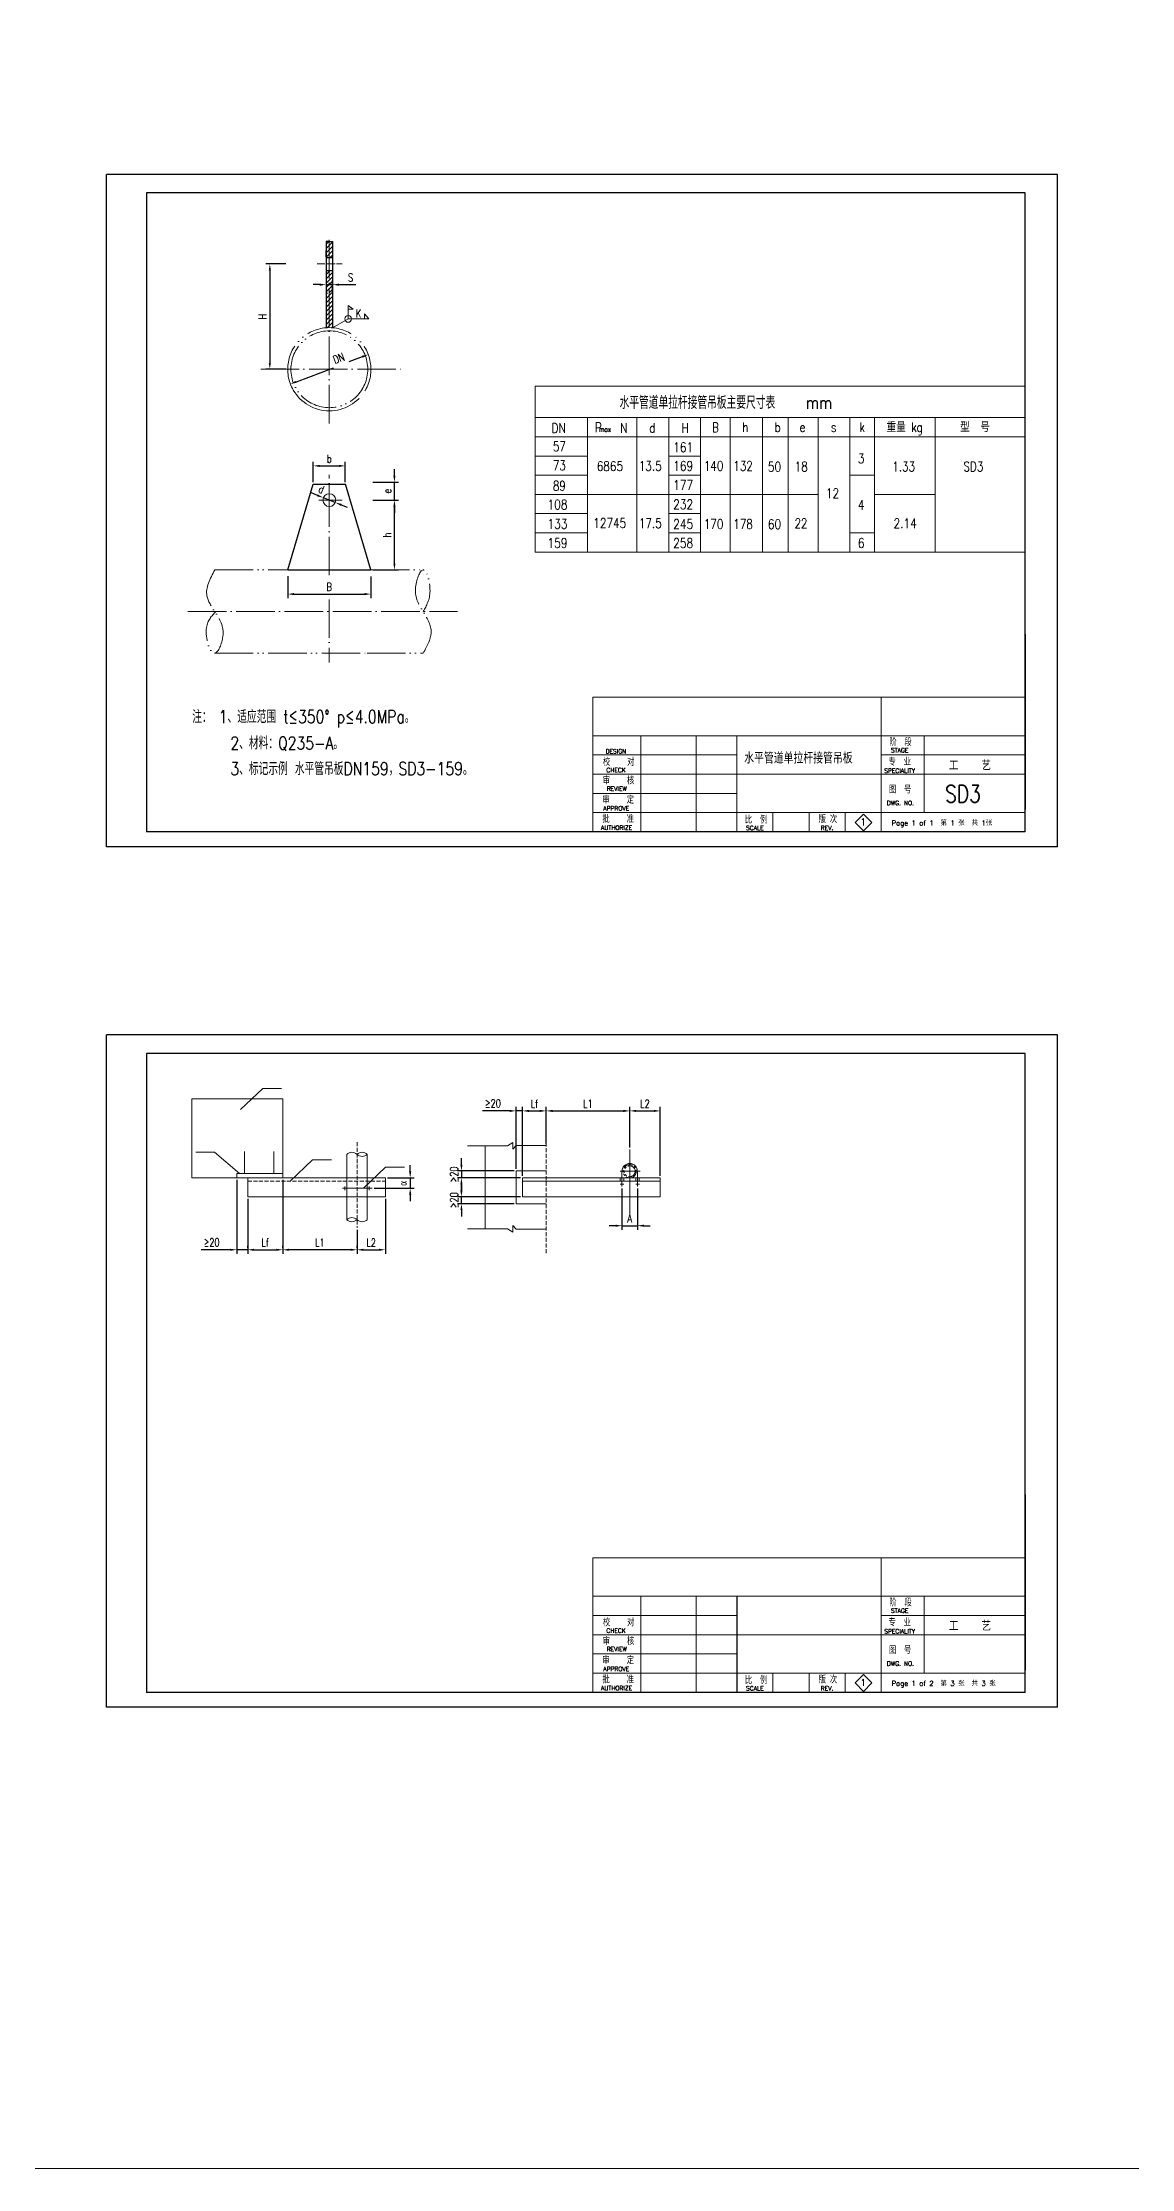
# Model space of a CAD drawing. Header units: millimetres. Extents: x 1954 to 4851, y 1164 to 2522.
# Drawn here: x 2737 to 3078, y 1164 to 1828 of the extents above; entities that cross this region are included whole.
import ezdxf
from ezdxf.enums import TextEntityAlignment as Align

# ---------------------------------------------------------------- set-up
doc = ezdxf.new("R2010")
doc.units = ezdxf.units.MM
for name, pattern in [('ACAD_ISO04W100', [30, 24, -3, 0, -3]), ('ACAD_ISO05W100', [33, 24, -3, 0, -3, 0, -3]), ('DASH', [0.35, 0.25, -0.1]), ('PHANTOM3', [1.5, 0.625, -0.125, 0.125, -0.125, 0.125, -0.125, 0.125, -0.125])]:
    doc.linetypes.add(name, pattern=pattern)
for name, color, linetype in [('11', 7, 'Continuous'), ('5', 2, 'Continuous'), ('LAYER1', 7, 'Continuous'), ('R', 7, 'Continuous'), ('TK2', 5, 'Continuous'), ('TQ', 6, 'Continuous')]:
    doc.layers.add(name, color=color, linetype=linetype)
doc.styles.add('HZDX', font='romans.shx', dxfattribs={"width": 0.75, "bigfont": 'HZDX.shx'})
doc.styles.add('STK', font='romand', dxfattribs={"width": 0.9, "bigfont": 'stk'})
doc.dimstyles.new('ISO-25', dxfattribs={"dimtxt": 2.5, "dimasz": 2, "dimexe": 1.25, "dimexo": 0.625, "dimgap": 1, "dimtad": 1, "dimdsep": 46, "dimtxsty": 'HZDX', "dimcen": 2.5, "dimadec": 0, "dimazin": 0, "dimtfac": 1, "dimtmove": 0, "dimatfit": 3, "dimfxl": 1, "dimarcsym": 0})

# ---------------------------------------------------------------- blocks, each defined once
blk = doc.blocks.new('*D95')
at = {"layer": 'DEFPOINTS', "color": 0, "lineweight": 13}
for p in [(2839.08, 1730.77), (2814.76, 1721.57)]:
    blk.add_point(p, dxfattribs=at)
at = {"layer": 'R', "color": 0, "lineweight": -2}
for p, q in [((2837.21, 1730.06), (2833.03, 1728.48)), ((2816.63, 1722.28), (2828.24, 1726.67))]:
    blk.add_line(p, q, dxfattribs=at)
at = {"layer": 'R', "color": 0, "lineweight": 13}
for points in [[(2837.09, 1730.37), (2837.33, 1729.75), (2839.08, 1730.77)], [(2816.52, 1722.59), (2816.75, 1721.97), (2814.76, 1721.57)]]:
    blk.add_solid(points, dxfattribs=at)
at = {"layer": 'R', "color": 0, "lineweight": 13, "insert": (2829.86, 1729.63), "char_height": 2.5, "attachment_point": 5, "rotation": 20.71819, "style": 'HZDX'}
blk.add_mtext('DN', dxfattribs=at)
blk = doc.blocks.new('*D96')
at = {"layer": 'DEFPOINTS', "color": 0, "lineweight": 13}
for p in [(2813.92, 1759.07), (2808.33, 1726.17), (2813.92, 1726.17)]:
    blk.add_point(p, dxfattribs=at)
at = {"layer": 'R', "color": 0, "lineweight": -2}
for p, q in [((2813.3, 1759.07), (2807.08, 1759.07)), ((2808.33, 1757.07), (2808.33, 1728.17)), ((2813.3, 1726.17), (2807.08, 1726.17))]:
    blk.add_line(p, q, dxfattribs=at)
at = {"layer": 'R', "color": 0, "lineweight": 13}
for points in [[(2808, 1757.07), (2808.66, 1757.07), (2808.33, 1759.07)], [(2808, 1728.17), (2808.66, 1728.17), (2808.33, 1726.17)]]:
    blk.add_solid(points, dxfattribs=at)
at = {"layer": 'R', "color": 0, "lineweight": 13, "insert": (2806.08, 1742.62), "char_height": 2.5, "attachment_point": 5, "rotation": 90, "style": 'HZDX'}
blk.add_mtext('H', dxfattribs=at)
blk = doc.blocks.new('*D97')
at = {"layer": 'DEFPOINTS', "color": 0, "lineweight": 13}
for p in [(2825.92, 1753.63), (2827.92, 1752.6), (2827.92, 1749.64)]:
    blk.add_point(p, dxfattribs=at)
at = {"layer": 'R', "color": 0, "lineweight": -2}
for p, q in [((2827.92, 1750.26), (2827.92, 1753.85)), ((2823.92, 1752.6), (2821.92, 1752.6)), ((2825.92, 1753.01), (2825.92, 1751.35)), ((2825.92, 1752.6), (2827.92, 1752.6)), ((2829.92, 1752.6), (2835.17, 1752.6))]:
    blk.add_line(p, q, dxfattribs=at)
at = {"layer": 'R', "color": 0, "lineweight": 13}
for points in [[(2823.92, 1752.93), (2823.92, 1752.26), (2825.92, 1752.6)], [(2829.92, 1752.93), (2829.92, 1752.26), (2827.92, 1752.6)]]:
    blk.add_solid(points, dxfattribs=at)
at = {"layer": 'R', "color": 0, "lineweight": 13, "insert": (2833.55, 1754.85), "char_height": 2.5, "attachment_point": 5, "style": 'HZDX'}
blk.add_mtext('S', dxfattribs=at)
blk = doc.blocks.new('*D98')
at = {"layer": 'DEFPOINTS', "color": 0, "lineweight": 13}
for p in [(2831.92, 1695.99), (2821.92, 1690.29), (2831.92, 1690.29)]:
    blk.add_point(p, dxfattribs=at)
at = {"layer": 'R', "color": 0, "lineweight": -2}
for p, q in [((2821.92, 1690.92), (2821.92, 1697.24)), ((2823.92, 1695.99), (2829.92, 1695.99)), ((2831.92, 1690.92), (2831.92, 1697.24))]:
    blk.add_line(p, q, dxfattribs=at)
at = {"layer": 'R', "color": 0, "lineweight": 13}
for points in [[(2823.92, 1696.32), (2823.92, 1695.66), (2821.92, 1695.99)], [(2829.92, 1696.32), (2829.92, 1695.66), (2831.92, 1695.99)]]:
    blk.add_solid(points, dxfattribs=at)
at = {"layer": 'R', "color": 0, "lineweight": 13, "insert": (2826.92, 1698.24), "char_height": 2.5, "attachment_point": 5, "style": 'HZDX'}
blk.add_mtext('b', dxfattribs=at)
blk = doc.blocks.new('*D99')
at = {"layer": 'DEFPOINTS', "color": 0, "lineweight": 13}
for p in [(2839.92, 1685.29), (2847.25, 1685.29), (2839.92, 1663.49)]:
    blk.add_point(p, dxfattribs=at)
at = {"layer": 'R', "color": 0, "lineweight": -2}
for p, q in [((2840.55, 1685.29), (2848.5, 1685.29)), ((2847.25, 1665.49), (2847.25, 1683.29)), ((2840.55, 1663.49), (2848.5, 1663.49))]:
    blk.add_line(p, q, dxfattribs=at)
at = {"layer": 'R', "color": 0, "lineweight": 13}
for points in [[(2846.92, 1683.29), (2847.59, 1683.29), (2847.25, 1685.29)], [(2846.92, 1665.49), (2847.59, 1665.49), (2847.25, 1663.49)]]:
    blk.add_solid(points, dxfattribs=at)
at = {"layer": 'R', "color": 0, "lineweight": 13, "insert": (2845, 1674.39), "char_height": 2.5, "attachment_point": 5, "rotation": 90, "style": 'HZDX'}
blk.add_mtext('h', dxfattribs=at)
blk = doc.blocks.new('*D100')
at = {"layer": 'DEFPOINTS', "color": 0, "lineweight": 13}
for p in [(2839.92, 1690.92), (2847.25, 1690.92), (2839.92, 1685.29)]:
    blk.add_point(p, dxfattribs=at)
at = {"layer": 'R', "color": 0, "lineweight": -2}
for p, q in [((2847.25, 1692.92), (2847.25, 1694.92)), ((2840.55, 1690.92), (2848.5, 1690.92)), ((2847.25, 1685.29), (2847.25, 1690.92)), ((2840.55, 1685.29), (2848.5, 1685.29)), ((2847.25, 1683.29), (2847.25, 1681.29))]:
    blk.add_line(p, q, dxfattribs=at)
at = {"layer": 'R', "color": 0, "lineweight": 13}
for points in [[(2846.92, 1692.92), (2847.59, 1692.92), (2847.25, 1690.92)], [(2846.92, 1683.29), (2847.59, 1683.29), (2847.25, 1685.29)]]:
    blk.add_solid(points, dxfattribs=at)
at = {"layer": 'R', "color": 0, "lineweight": 13, "insert": (2845, 1688.1), "char_height": 2.5, "attachment_point": 5, "rotation": 90, "style": 'HZDX'}
blk.add_mtext('e', dxfattribs=at)
blk = doc.blocks.new('*D101')
at = {"layer": 'DEFPOINTS', "color": 0, "lineweight": 13}
for p in [(2813.92, 1662.16), (2839.92, 1662.08), (2839.92, 1655.94)]:
    blk.add_point(p, dxfattribs=at)
at = {"layer": 'R', "color": 0, "lineweight": -2}
for p, q in [((2813.92, 1661.54), (2813.92, 1654.69)), ((2839.92, 1661.46), (2839.92, 1654.69)), ((2815.92, 1655.94), (2837.92, 1655.94))]:
    blk.add_line(p, q, dxfattribs=at)
at = {"layer": 'R', "color": 0, "lineweight": 13}
for points in [[(2815.92, 1656.28), (2815.92, 1655.61), (2813.92, 1655.94)], [(2837.92, 1656.28), (2837.92, 1655.61), (2839.92, 1655.94)]]:
    blk.add_solid(points, dxfattribs=at)
at = {"layer": 'R', "color": 0, "lineweight": 13, "insert": (2826.92, 1658.19), "char_height": 2.5, "attachment_point": 5, "style": 'HZDX'}
blk.add_mtext('B', dxfattribs=at)
blk = doc.blocks.new('*D102')
at = {"layer": 'DEFPOINTS', "color": 0, "lineweight": 13}
for p in [(2825.07, 1686.04), (2828.78, 1684.55)]:
    blk.add_point(p, dxfattribs=at)
at = {"layer": 'R', "color": 0, "lineweight": -2}
for p, q in [((2823.21, 1686.78), (2821.35, 1687.53)), ((2828.78, 1684.55), (2825.07, 1686.04)), ((2830.63, 1683.8), (2832.49, 1683.06))]:
    blk.add_line(p, q, dxfattribs=at)
at = {"layer": 'R', "color": 0, "lineweight": 13}
for points in [[(2823.33, 1687.09), (2823.09, 1686.47), (2825.07, 1686.04)], [(2830.76, 1684.11), (2830.51, 1683.49), (2828.78, 1684.55)]]:
    blk.add_solid(points, dxfattribs=at)
at = {"layer": 'R', "color": 0, "lineweight": 13, "insert": (2824.45, 1688.69), "char_height": 2.5, "attachment_point": 5, "rotation": 338.15289, "style": 'HZDX'}
blk.add_mtext('d', dxfattribs=at)
blk = doc.blocks.new('*D197')
at = {"layer": 'DEFPOINTS', "color": 0, "lineweight": 13}
for p in [(2812.35, 1473.58), (2801.43, 1467.66), (2812.35, 1451.11)]:
    blk.add_point(p, dxfattribs=at)
at = {"layer": 'R', "color": 0, "lineweight": -2}
for p, q in [((2812.35, 1472.95), (2812.35, 1449.86)), ((2801.43, 1467.04), (2801.43, 1449.86)), ((2803.43, 1451.11), (2810.35, 1451.11))]:
    blk.add_line(p, q, dxfattribs=at)
at = {"layer": 'R', "color": 0, "lineweight": 13}
for points in [[(2803.43, 1451.45), (2803.43, 1450.78), (2801.43, 1451.11)], [(2810.35, 1451.45), (2810.35, 1450.78), (2812.35, 1451.11)]]:
    blk.add_solid(points, dxfattribs=at)
at = {"layer": 'R', "color": 0, "lineweight": 13, "insert": (2806.89, 1453.36), "char_height": 2.5, "attachment_point": 5, "style": 'HZDX'}
blk.add_mtext('Lf', dxfattribs=at)
blk = doc.blocks.new('*D198')
at = {"layer": 'DEFPOINTS', "color": 0, "lineweight": 13}
for p in [(2835.58, 1457.96), (2812.35, 1451.11), (2812.35, 1451.11)]:
    blk.add_point(p, dxfattribs=at)
at = {"layer": 'R', "color": 0, "lineweight": -2}
for p, q in [((2835.58, 1457.33), (2835.58, 1449.86)), ((2812.35, 1451.74), (2812.35, 1452.36)), ((2833.58, 1451.11), (2814.35, 1451.11))]:
    blk.add_line(p, q, dxfattribs=at)
at = {"layer": 'R', "color": 0, "lineweight": 13}
for points in [[(2814.35, 1451.45), (2814.35, 1450.78), (2812.35, 1451.11)], [(2833.58, 1451.45), (2833.58, 1450.78), (2835.58, 1451.11)]]:
    blk.add_solid(points, dxfattribs=at)
at = {"layer": 'R', "color": 0, "lineweight": 13, "insert": (2823.96, 1453.36), "char_height": 2.5, "attachment_point": 5, "style": 'HZDX'}
blk.add_mtext('L1', dxfattribs=at)
blk = doc.blocks.new('*D199')
at = {"layer": 'DEFPOINTS', "color": 0, "lineweight": 13}
for p in [(2844.43, 1467.66), (2835.58, 1451.11), (2844.43, 1451.11)]:
    blk.add_point(p, dxfattribs=at)
at = {"layer": 'R', "color": 0, "lineweight": -2}
for p, q in [((2844.43, 1467.04), (2844.43, 1449.86)), ((2835.58, 1451.74), (2835.58, 1452.36)), ((2837.58, 1451.11), (2842.43, 1451.11))]:
    blk.add_line(p, q, dxfattribs=at)
at = {"layer": 'R', "color": 0, "lineweight": 13}
for points in [[(2837.58, 1451.45), (2837.58, 1450.78), (2835.58, 1451.11)], [(2842.43, 1451.45), (2842.43, 1450.78), (2844.43, 1451.11)]]:
    blk.add_solid(points, dxfattribs=at)
at = {"layer": 'R', "color": 0, "lineweight": 13, "insert": (2840, 1453.36), "char_height": 2.5, "attachment_point": 5, "style": 'HZDX'}
blk.add_mtext('L2', dxfattribs=at)
blk = doc.blocks.new('*D200')
at = {"layer": 'DEFPOINTS', "color": 0, "lineweight": 13}
for p in [(2840.28, 1470.32), (2844.43, 1473.58), (2852.18, 1470.32)]:
    blk.add_point(p, dxfattribs=at)
at = {"layer": 'R', "color": 0, "lineweight": -2}
for p, q in [((2852.18, 1475.58), (2852.18, 1477.58)), ((2840.9, 1470.32), (2853.43, 1470.32)), ((2845.05, 1473.58), (2853.43, 1473.58)), ((2852.18, 1473.58), (2852.18, 1470.32)), ((2852.18, 1468.32), (2852.18, 1466.32))]:
    blk.add_line(p, q, dxfattribs=at)
at = {"layer": 'R', "color": 0, "lineweight": 13}
for points in [[(2851.85, 1475.58), (2852.52, 1475.58), (2852.18, 1473.58)], [(2851.85, 1468.32), (2852.52, 1468.32), (2852.18, 1470.32)]]:
    blk.add_solid(points, dxfattribs=at)
at = {"layer": 'R', "color": 0, "lineweight": 13, "insert": (2849.87, 1471.95), "char_height": 2.5, "attachment_point": 5, "rotation": 90, "style": 'HZDX'}
blk.add_mtext('α', dxfattribs=at)
blk = doc.blocks.new('*D201')
at = {"layer": 'DEFPOINTS', "color": 0, "lineweight": 13}
for p in [(2887.31, 1494.5), (2885.25, 1475.73), (2887.31, 1473.58)]:
    blk.add_point(p, dxfattribs=at)
at = {"layer": 'R', "color": 0, "lineweight": -2}
for p, q in [((2883.25, 1494.5), (2874.8, 1494.5)), ((2885.25, 1476.35), (2885.25, 1495.75)), ((2887.31, 1494.5), (2885.25, 1494.5)), ((2887.31, 1474.2), (2887.31, 1495.75)), ((2889.31, 1494.5), (2891.31, 1494.5))]:
    blk.add_line(p, q, dxfattribs=at)
at = {"layer": 'R', "color": 0, "lineweight": 13}
for points in [[(2883.25, 1494.83), (2883.25, 1494.16), (2885.25, 1494.5)], [(2889.31, 1494.83), (2889.31, 1494.16), (2887.31, 1494.5)]]:
    blk.add_solid(points, dxfattribs=at)
at = {"layer": 'R', "color": 0, "lineweight": 13, "insert": (2878.02, 1496.82), "char_height": 2.5, "attachment_point": 5, "style": 'HZDX'}
blk.add_mtext('≥20', dxfattribs=at)
blk = doc.blocks.new('*D202')
at = {"layer": 'DEFPOINTS', "color": 0, "lineweight": 13}
for p in [(2894.68, 1494.49), (2887.31, 1483.71), (2894.68, 1483.71)]:
    blk.add_point(p, dxfattribs=at)
at = {"layer": 'R', "color": 0, "lineweight": -2}
for p, q in [((2887.31, 1484.33), (2887.31, 1495.74)), ((2889.31, 1494.49), (2892.68, 1494.49)), ((2894.68, 1484.33), (2894.68, 1495.74))]:
    blk.add_line(p, q, dxfattribs=at)
at = {"layer": 'R', "color": 0, "lineweight": 13}
for points in [[(2889.31, 1494.83), (2889.31, 1494.16), (2887.31, 1494.49)], [(2892.68, 1494.83), (2892.68, 1494.16), (2894.68, 1494.49)]]:
    blk.add_solid(points, dxfattribs=at)
at = {"layer": 'R', "color": 0, "lineweight": 13, "insert": (2891, 1496.74), "char_height": 2.5, "attachment_point": 5, "style": 'HZDX'}
blk.add_mtext('Lf', dxfattribs=at)
blk = doc.blocks.new('*D203')
at = {"layer": 'DEFPOINTS', "color": 0, "lineweight": 13}
for p in [(2894.68, 1494.49), (2920.76, 1494.49), (2920.76, 1482.39)]:
    blk.add_point(p, dxfattribs=at)
at = {"layer": 'R', "color": 0, "lineweight": -2}
for p, q in [((2894.68, 1495.12), (2894.68, 1495.74)), ((2896.68, 1494.49), (2918.76, 1494.49)), ((2920.76, 1483.02), (2920.76, 1495.74))]:
    blk.add_line(p, q, dxfattribs=at)
at = {"layer": 'R', "color": 0, "lineweight": 13}
for points in [[(2896.68, 1494.83), (2896.68, 1494.16), (2894.68, 1494.49)], [(2918.76, 1494.83), (2918.76, 1494.16), (2920.76, 1494.49)]]:
    blk.add_solid(points, dxfattribs=at)
at = {"layer": 'R', "color": 0, "lineweight": 13, "insert": (2907.72, 1496.74), "char_height": 2.5, "attachment_point": 5, "style": 'HZDX'}
blk.add_mtext('L1', dxfattribs=at)
blk = doc.blocks.new('*D204')
at = {"layer": 'DEFPOINTS', "color": 0, "lineweight": 13}
for p in [(2920.76, 1494.49), (2930.3, 1494.49), (2930.3, 1473.58)]:
    blk.add_point(p, dxfattribs=at)
at = {"layer": 'R', "color": 0, "lineweight": -2}
for p, q in [((2920.76, 1495.12), (2920.76, 1495.74)), ((2922.76, 1494.49), (2928.3, 1494.49)), ((2930.3, 1474.2), (2930.3, 1495.74))]:
    blk.add_line(p, q, dxfattribs=at)
at = {"layer": 'R', "color": 0, "lineweight": 13}
for points in [[(2922.76, 1494.83), (2922.76, 1494.16), (2920.76, 1494.49)], [(2928.3, 1494.83), (2928.3, 1494.16), (2930.3, 1494.49)]]:
    blk.add_solid(points, dxfattribs=at)
at = {"layer": 'R', "color": 0, "lineweight": 13, "insert": (2925.53, 1496.74), "char_height": 2.5, "attachment_point": 5, "style": 'HZDX'}
blk.add_mtext('L2', dxfattribs=at)
blk = doc.blocks.new('*D205')
at = {"layer": 'DEFPOINTS', "color": 0, "lineweight": 13}
for p in [(2918.34, 1470.92), (2923.18, 1470.92), (2923.18, 1458.63)]:
    blk.add_point(p, dxfattribs=at)
at = {"layer": 'R', "color": 0, "lineweight": -2}
for p, q in [((2918.34, 1470.29), (2918.34, 1457.38)), ((2923.18, 1470.29), (2923.18, 1457.38)), ((2916.34, 1458.63), (2914.34, 1458.63)), ((2918.34, 1458.63), (2923.18, 1458.63)), ((2925.18, 1458.63), (2927.18, 1458.63))]:
    blk.add_line(p, q, dxfattribs=at)
at = {"layer": 'R', "color": 0, "lineweight": 13}
for points in [[(2916.34, 1458.96), (2916.34, 1458.3), (2918.34, 1458.63)], [(2925.18, 1458.96), (2925.18, 1458.3), (2923.18, 1458.63)]]:
    blk.add_solid(points, dxfattribs=at)
at = {"layer": 'R', "color": 0, "lineweight": 13, "insert": (2920.76, 1460.88), "char_height": 2.5, "attachment_point": 5, "style": 'HZDX'}
blk.add_mtext('A', dxfattribs=at)
blk = doc.blocks.new('*D189')
at = {"layer": 'DEFPOINTS', "color": 0, "lineweight": 13}
for p in [(2885.25, 1475.73), (2868.19, 1473.58), (2887.31, 1473.58)]:
    blk.add_point(p, dxfattribs=at)
at = {"layer": 'R', "color": 0, "lineweight": -2}
for p, q in [((2884.62, 1475.73), (2866.94, 1475.73)), ((2868.19, 1477.73), (2868.19, 1479.73)), ((2868.19, 1475.73), (2868.19, 1473.58)), ((2886.69, 1473.58), (2866.94, 1473.58)), ((2868.19, 1471.58), (2868.19, 1469.58))]:
    blk.add_line(p, q, dxfattribs=at)
at = {"layer": 'R', "color": 0, "lineweight": 13}
for points in [[(2867.86, 1477.73), (2868.52, 1477.73), (2868.19, 1475.73)], [(2867.86, 1471.58), (2868.52, 1471.58), (2868.19, 1473.58)]]:
    blk.add_solid(points, dxfattribs=at)
at = {"layer": 'R', "color": 0, "lineweight": 13, "insert": (2865.87, 1474.65), "char_height": 2.5, "attachment_point": 5, "rotation": 90, "style": 'HZDX'}
blk.add_mtext('≥20', dxfattribs=at)
blk = doc.blocks.new('*D190')
at = {"layer": 'DEFPOINTS', "color": 0, "lineweight": 13}
for p in [(2868.19, 1467.66), (2885.25, 1465.51), (2887.31, 1467.66)]:
    blk.add_point(p, dxfattribs=at)
at = {"layer": 'R', "color": 0, "lineweight": -2}
for p, q in [((2868.19, 1469.66), (2868.19, 1471.66)), ((2886.69, 1467.66), (2866.94, 1467.66)), ((2884.62, 1465.51), (2866.94, 1465.51)), ((2868.19, 1465.51), (2868.19, 1467.66)), ((2868.19, 1463.51), (2868.19, 1461.51))]:
    blk.add_line(p, q, dxfattribs=at)
at = {"layer": 'R', "color": 0, "lineweight": 13}
for points in [[(2867.86, 1469.66), (2868.52, 1469.66), (2868.19, 1467.66)], [(2867.86, 1463.51), (2868.52, 1463.51), (2868.19, 1465.51)]]:
    blk.add_solid(points, dxfattribs=at)
at = {"layer": 'R', "color": 0, "lineweight": 13, "insert": (2865.87, 1466.59), "char_height": 2.5, "attachment_point": 5, "rotation": 90, "style": 'HZDX'}
blk.add_mtext('≥20', dxfattribs=at)
blk = doc.blocks.new('*D206')
at = {"layer": 'DEFPOINTS', "color": 0, "lineweight": 13}
for p in [(2798, 1473.58), (2801.43, 1451.12), (2801.43, 1451.11)]:
    blk.add_point(p, dxfattribs=at)
at = {"layer": 'R', "color": 0, "lineweight": -2}
for p, q in [((2798, 1472.95), (2798, 1449.87)), ((2796, 1451.12), (2786.93, 1451.12)), ((2801.43, 1451.12), (2798, 1451.12)), ((2801.43, 1451.74), (2801.43, 1452.37)), ((2803.43, 1451.12), (2805.43, 1451.12))]:
    blk.add_line(p, q, dxfattribs=at)
at = {"layer": 'R', "color": 0, "lineweight": 13}
for points in [[(2796, 1451.45), (2796, 1450.79), (2798, 1451.12)], [(2803.43, 1451.45), (2803.43, 1450.79), (2801.43, 1451.12)]]:
    blk.add_solid(points, dxfattribs=at)
at = {"layer": 'R', "color": 0, "lineweight": 13, "insert": (2790.15, 1453.44), "char_height": 2.5, "attachment_point": 5, "style": 'HZDX'}
blk.add_mtext('≥20', dxfattribs=at)

msp = doc.modelspace()

# ---------------------------------------------------------------- hatches: boundary and pattern name
at = {"layer": 'R', "lineweight": 9}
h = msp.add_hatch(dxfattribs=at)
h.set_pattern_fill('ANSI31', color=256, scale=0.3, style=0)
h.set_pattern_definition([(45, (0, -7.3357), (-0.6735192, 0.6735192), [])])
h.paths.add_polyline_path([(2827.922, 1766.059), (2826.922, 1766.059), (2826.922, 1761.089), (2827.922, 1761.089)])
h.paths.add_polyline_path([(2826.922, 1766.059), (2825.922, 1766.059), (2825.922, 1761.089), (2826.922, 1761.089)])
h.paths.add_polyline_path([(2827.922, 1757.059), (2826.922, 1757.059), (2826.922, 1750.104), (2827.922, 1750.104)])
h.paths.add_polyline_path([(2826.922, 1757.059), (2825.922, 1757.059), (2825.922, 1750.104), (2826.922, 1750.104)])
h = msp.add_hatch(dxfattribs=at)
h.set_pattern_fill('ANSI31', color=256, scale=0.3, style=0)
h.set_pattern_definition([(45, (0, 3.9966), (-0.6735192, 0.6735192), [])])
h.paths.add_polyline_path([(2827.922, 1750.006), (2826.922, 1750.006), (2826.922, 1739.171, -0.0192522), (2827.922, 1739.133)])
h.paths.add_polyline_path([(2825.922, 1739.133, -0.0192522), (2826.922, 1739.171), (2826.922, 1750.006), (2825.922, 1750.006)])

# ---------------------------------------------------------------- linework, layer by layer
at = {"layer": '5', "lineweight": 18}
for p, q in [((2909.223, 1623.7, 3.698), (2909.216, 1581.659, 3.698)), ((3044.356, 1623.7, 3.698), (2909.223, 1623.7, 3.698)), ((2909.223, 1354.895, 3.698), (2909.216, 1312.854, 3.698)), ((3044.356, 1354.895, 3.698), (2909.223, 1354.895, 3.698))]:
    msp.add_line(p, q, dxfattribs=at)
at = {"layer": 'LAYER1'}
for p, q in [((3044.356, 1643.46, 3.698), (3044.356, 1588.611, 3.698)), ((3044.356, 1581.659, 3.698), (2893.809, 1581.659, 3.698)), ((3044.356, 1374.656, 3.698), (3044.356, 1319.807, 3.698)), ((3044.356, 1312.854, 3.698), (2893.809, 1312.854, 3.698))]:
    msp.add_line(p, q, dxfattribs=at)
at = {"layer": 'LAYER1', "lineweight": 18}
for p, q in [((2924.238, 1581.659, 3.698), (2924.238, 1611.688, 3.698)), ((2941.505, 1581.659, 3.698), (2941.505, 1611.688, 3.698)), ((3012.764, 1587.665, 3.698), (3012.764, 1611.688, 3.698)), ((3044.356, 1605.683, 3.698), (2999.309, 1605.683, 3.698)), ((3018.831, 1599.677, 3.698), (2909.219, 1599.677, 3.698)), ((3044.356, 1599.677, 3.698), (3018.831, 1599.677, 3.698)), ((3018.831, 1587.665, 3.698), (2909.217, 1587.665, 3.698)), ((2954.263, 1593.671, 3.698), (2909.218, 1593.671, 3.698)), ((2965.522, 1581.659, 3.698), (2965.522, 1587.665, 3.698)), ((2976.783, 1581.659, 3.698), (2976.783, 1587.665, 3.698)), ((2988.044, 1581.659, 3.698), (2988.044, 1587.665, 3.698)), ((3044.356, 1587.665, 3.698), (3018.831, 1587.665, 3.698)), ((2993.789, 1587.225, 3.698), (2991.162, 1584.598, 3.698)), ((2991.162, 1584.598, 3.698), (2993.789, 1581.97, 3.698)), ((2996.417, 1584.598, 3.698), (2993.789, 1587.225, 3.698)), ((2993.789, 1581.97, 3.698), (2996.417, 1584.598, 3.698)), ((2924.238, 1312.854, 3.698), (2924.238, 1342.884, 3.698)), ((2941.505, 1312.854, 3.698), (2941.505, 1342.884, 3.698)), ((3012.764, 1318.86, 3.698), (3012.764, 1342.884, 3.698)), ((3044.356, 1336.878, 3.698), (2999.309, 1336.878, 3.698)), ((3018.831, 1330.872, 3.698), (2909.219, 1330.872, 3.698)), ((3044.356, 1330.872, 3.698), (3018.831, 1330.872, 3.698)), ((2954.263, 1324.866, 3.698), (2909.218, 1324.866, 3.698)), ((3018.831, 1318.86, 3.698), (2909.217, 1318.86, 3.698)), ((2965.522, 1312.854, 3.698), (2965.522, 1318.86, 3.698)), ((2976.783, 1312.854, 3.698), (2976.783, 1318.86, 3.698)), ((2988.044, 1312.854, 3.698), (2988.044, 1318.86, 3.698)), ((2993.789, 1318.42, 3.698), (2991.162, 1315.793, 3.698)), ((2991.162, 1315.793, 3.698), (2993.789, 1313.165, 3.698)), ((2996.417, 1315.793, 3.698), (2993.789, 1318.42, 3.698)), ((2993.789, 1313.165, 3.698), (2996.417, 1315.793, 3.698)), ((3044.356, 1318.86, 3.698), (3018.831, 1318.86, 3.698))]:
    msp.add_line(p, q, dxfattribs=at)
at = {"layer": 'R', "linetype": 'ACAD_ISO04W100', "lineweight": 13, "ltscale": 0.5}
for p, q in [((2826.922, 1766.576), (2826.922, 1708.032)), ((2805.501, 1726.171), (2850.469, 1726.171)), ((2826.922, 1661.855), (2826.922, 1693.219)), ((2826.856, 1654.279), (2826.856, 1634.606)), ((2782.75, 1650.492), (2866.977, 1650.492))]:
    msp.add_line(p, q, dxfattribs=at)
at = {"layer": 'R', "color": 3}
for p, q in [((2826.922, 1766.059), (2825.922, 1766.059)), ((2825.922, 1766.059), (2825.922, 1739.133)), ((2825.922, 1761.312), (2825.922, 1763.312)), ((2825.922, 1761.089), (2827.922, 1761.089)), ((2826.922, 1766.059), (2827.922, 1766.059)), ((2827.922, 1766.059), (2827.922, 1739.133)), ((2825.922, 1757.059), (2827.922, 1757.059)), ((2813.922, 1663.492), (2821.922, 1690.292)), ((2821.922, 1690.292), (2831.922, 1690.292)), ((2839.922, 1663.492), (2831.922, 1690.292)), ((2813.922, 1663.492), (2839.922, 1663.492))]:
    msp.add_line(p, q, dxfattribs=at)
at = {"layer": 'R', "linetype": 'ACAD_ISO04W100', "lineweight": 13, "ltscale": 0.1}
msp.add_line((2823.108, 1759.074), (2830.925, 1759.074), dxfattribs=at)
at = {"layer": 'R', "color": 2, "lineweight": 13}
for p, q in [((2827.92, 1739.075), (2832.817, 1741.902)), ((2832.817, 1741.902), (2832.817, 1746.126)), ((2832.817, 1746.126), (2834.42, 1744.955)), ((2834.42, 1744.955), (2832.817, 1744.955)), ((2832.817, 1741.902), (2839.283, 1741.902)), ((2839.283, 1741.902), (2837.875, 1743.482)), ((2837.875, 1743.482), (2837.875, 1741.902))]:
    msp.add_line(p, q, dxfattribs=at)
at = {"layer": 'R', "color": 4, "lineweight": 13}
for p, q in [((2891.224, 1669.069, 2.507), (2891.223, 1720.936, 3.527)), ((2891.223, 1720.936, 3.527), (3044.356, 1720.936, 3.527)), ((2891.223, 1711.069, 2.507), (3044.356, 1711.069, 3.475)), ((2891.223, 1705.059, 3.295), (3044.356, 1705.068, 3.515)), ((2891.223, 1687.069, 2.507), (2907.583, 1687.069, 2.61)), ((2907.583, 1687.069, 2.61), (2955.164, 1687.069, 2.911)), ((2955.164, 1687.069, 2.911), (2979.688, 1687.069, 2.802)), ((2997.236, 1687.069, 2.802), (3016.194, 1687.069, 3.073)), ((2891.223, 1669.069, 2.507), (2907.583, 1669.069, 2.61)), ((2907.583, 1669.069, 2.61), (2937.866, 1669.069, 2.802)), ((2937.866, 1669.069, 2.788), (3044.356, 1669.069, 3.474)), ((2799.213, 1494.907), (2806.122, 1501.541)), ((2806.122, 1501.541), (2812.025, 1501.541)), ((2791.095, 1481.584), (2785.192, 1481.584)), ((2798.876, 1474.95), (2791.095, 1481.584)), ((2814.736, 1472.541), (2821.645, 1479.176)), ((2821.645, 1479.176), (2827.548, 1479.176)), ((2837.611, 1470.321), (2844.521, 1476.955)), ((2844.521, 1476.955), (2850.424, 1476.955))]:
    msp.add_line(p, q, dxfattribs=at)
at = {"layer": 'R', "lineweight": 13}
for p, q in [((2907.583, 1669.067, 2.785), (2907.583, 1711.069, 2.645)), ((2923.005, 1711.069, 2.708), (2923.005, 1669.067, 2.848)), ((2933.014, 1711.069, 2.802), (2933.014, 1669.069, 2.802)), ((2942.923, 1711.069, 2.802), (2942.923, 1669.069, 2.802)), ((2952.16, 1711.069, 2.802), (2952.16, 1669.069, 2.802)), ((2962.265, 1711.069, 2.802), (2962.265, 1669.069, 2.802)), ((2970.244, 1711.069, 2.802), (2970.244, 1669.069, 2.802)), ((2979.688, 1711.069, 2.802), (2979.688, 1669.069, 2.802)), ((2989.548, 1711.069, 2.802), (2989.548, 1669.069, 2.802)), ((2997.236, 1711.069, 2.802), (2997.236, 1669.069, 2.802)), ((3016.194, 1711.069, 3.256), (3016.194, 1669.068, 3.295)), ((2891.223, 1699.069, 2.507), (2907.583, 1699.069, 2.61)), ((2933.014, 1699.068, 2.817), (2942.923, 1699.068, 2.873)), ((2822.922, 1690.292), (2821.922, 1690.292)), ((2824.922, 1690.292), (2822.922, 1690.292)), ((2826.922, 1690.292), (2824.922, 1690.292)), ((2826.922, 1690.292), (2826.922, 1687.542)), ((2826.922, 1690.292), (2826.922, 1685.292)), ((2891.223, 1693.069, 2.507), (2907.583, 1693.069, 2.61)), ((2933.014, 1693.069, 2.841), (2942.923, 1693.069, 2.894)), ((2989.548, 1693.069, 2.802), (2997.236, 1693.069, 2.958)), ((2830.884, 1685.292), (2823.652, 1685.292)), ((2891.223, 1681.069, 2.507), (2907.583, 1681.069, 2.61)), ((2933.014, 1681.069, 2.771), (2942.923, 1681.069, 2.834)), ((2891.223, 1675.065, 2.857), (2907.583, 1675.066, 2.925)), ((2933.014, 1675.066, 3.031), (2942.923, 1675.066, 3.072)), ((2989.548, 1675.067, 3.257), (2997.236, 1675.067, 3.289)), ((2800.434, 1474.95), (2800.434, 1481.799)), ((2809.544, 1474.95), (2809.544, 1481.799)), ((2882.562, 1483.543), (2870.11, 1483.543)), ((2875.623, 1457.697), (2875.623, 1483.543)), ((2884.262, 1484.618), (2882.562, 1483.543)), ((2884.262, 1482.506), (2884.262, 1484.618)), ((2885.245, 1483.705), (2884.262, 1482.506)), ((2894.683, 1483.705), (2885.245, 1483.705)), ((2920.76, 1462.277), (2920.76, 1482.392)), ((2812.354, 1474.95), (2798.004, 1474.95)), ((2798.004, 1474.95), (2798.004, 1473.578)), ((2832.392, 1480.919), (2832.392, 1460.517)), ((2838.758, 1480.919), (2838.758, 1460.517)), ((2894.683, 1475.73), (2885.245, 1475.73)), ((2885.245, 1475.73), (2885.245, 1465.51)), ((2917.765, 1475.646), (2924.027, 1475.646)), ((2918.34, 1475.646), (2918.34, 1470.916)), ((2923.18, 1475.646), (2923.18, 1471.583)), ((2923.18, 1475.646), (2923.18, 1470.916)), ((2801.434, 1473.578), (2801.434, 1467.662)), ((2844.427, 1473.578), (2812.354, 1473.578)), ((2831.046, 1470.321), (2840.279, 1470.321)), ((2831.803, 1470.833), (2831.803, 1469.754)), ((2839.347, 1470.833), (2839.347, 1469.754)), ((2844.427, 1473.578), (2844.427, 1467.662)), ((2887.31, 1473.578), (2887.31, 1467.662)), ((2930.302, 1473.578), (2887.31, 1473.578)), ((2887.31, 1472.541), (2930.302, 1472.541)), ((2917.747, 1471.583), (2918.89, 1471.583)), ((2917.796, 1472.541), (2917.796, 1473.578)), ((2918.884, 1472.541), (2918.884, 1473.578)), ((2923.773, 1471.583), (2922.63, 1471.583)), ((2922.636, 1472.541), (2922.636, 1473.578)), ((2923.724, 1472.541), (2923.724, 1473.578)), ((2930.302, 1473.578), (2930.302, 1467.662)), ((2801.434, 1467.662), (2844.427, 1467.662)), ((2894.683, 1465.51), (2885.245, 1465.51)), ((2887.31, 1467.662), (2930.302, 1467.662)), ((2882.562, 1457.697), (2870.11, 1457.697)), ((2884.262, 1456.622), (2882.562, 1457.697)), ((2885.245, 1457.535), (2884.262, 1458.735)), ((2884.262, 1458.735), (2884.262, 1456.622)), ((2894.683, 1457.535), (2885.245, 1457.535))]:
    msp.add_line(p, q, dxfattribs=at)
at = {"layer": 'R', "linetype": 'ACAD_ISO05W100', "lineweight": 13, "ltscale": 0.5}
for p, q in [((2791.161, 1663.492), (2813.922, 1663.492)), ((2839.922, 1663.492), (2856.29, 1663.492)), ((2791.161, 1637.492), (2838.705, 1637.492)), ((2838.705, 1637.492), (2856.248, 1637.492))]:
    msp.add_line(p, q, dxfattribs=at)
at = {"layer": 'R', "linetype": 'DASH', "lineweight": 13, "ltscale": 5}
for p, q in [((2894.683, 1450.09), (2894.683, 1488.88)), ((2801.434, 1472.541), (2844.427, 1472.541))]:
    msp.add_line(p, q, dxfattribs=at)
at = {"layer": 'R', "color": 1, "linetype": 'DASH', "lineweight": 13, "ltscale": 5}
msp.add_line((2835.575, 1484.722), (2835.575, 1457.957), dxfattribs=at)
at = {"layer": 'R', "lineweight": 13}
for points in [[(1954.235, 2521.564), (3846.243, 2521.564), (3846.243, 1164.128), (1954.235, 1164.128)], [(2783.93, 1498.224), (2812.354, 1498.224), (2812.354, 1473.578), (2783.93, 1473.578)]]:
    msp.add_lwpolyline(points, close=True, dxfattribs=at)
at = {"layer": 'R', "color": 2, "lineweight": 13}
msp.add_circle((2832.817, 1741.902), 1.055, dxfattribs=at)
at = {"layer": 'R', "linetype": 'ACAD_ISO05W100', "lineweight": 13, "ltscale": 0.5}
msp.add_circle((2826.922, 1726.171), 12, dxfattribs=at)
at = {"layer": 'R', "lineweight": 13}
msp.add_circle((2826.922, 1685.292), 2, dxfattribs=at)
at = {"layer": 'R', "linetype": 'PHANTOM3', "lineweight": 13, "ltscale": 5}
for radius in [2.068, 1.716]:
    msp.add_circle((2920.76, 1475.646), radius, dxfattribs=at)
at = {"layer": 'R', "linetype": 'ACAD_ISO05W100', "lineweight": 13, "ltscale": 0.6}
msp.add_arc((2826.922, 1726.171), 13, 330, 210, dxfattribs=at)
at = {"layer": 'R', "linetype": 'ACAD_ISO05W100', "lineweight": 13}
msp.add_arc((2826.922, 1726.171), 13, 210, 330, dxfattribs=at)
at = {"layer": 'R', "lineweight": 13}
for centre, radius, start, end in [((2833.984, 1479.27), 2.292, 46.021104, 133.978896), ((2837.166, 1479.27), 2.292, 46.021104, 133.978896), ((2837.166, 1482.569), 2.292, 226.021104, 313.978896), ((2920.76, 1475.646), 2.42, 0, 180), ((2833.984, 1458.868), 2.292, 46.021104, 133.978896), ((2833.984, 1462.166), 2.292, 226.021104, 313.978896), ((2837.166, 1462.166), 2.292, 226.021104, 313.978896)]:
    msp.add_arc(centre, radius, start, end, dxfattribs=at)
at = {"layer": 'R', "linetype": 'ACAD_ISO05W100', "lineweight": 13, "ltscale": 0.5}
for points in [[(2791.161, 1663.492), (2788.674, 1655.346), (2791.161, 1650.492), (2793.66, 1642.717), (2791.161, 1637.492), (2788.558, 1645.498), (2791.441, 1650.492)], [(2856.248, 1637.492), (2858.728, 1644.459), (2856.248, 1650.449), (2853.819, 1657.652), (2856.248, 1663.492), (2858.377, 1656.951), (2856.248, 1650.492)]]:
    msp.add_spline(points, degree=3, dxfattribs=at)
at = {"layer": 'TK2', "color": 7, "lineweight": 18}
for p, q in [((2999.313, 1623.7, 3.698), (2999.305, 1581.643, 3.698)), ((3044.356, 1611.688, 3.698), (2909.223, 1611.688, 3.698)), ((2954.266, 1611.688, 3.698), (2954.261, 1581.651, 3.698)), ((2954.265, 1605.683, 3.698), (2909.22, 1605.683, 3.698)), ((2999.313, 1354.895, 3.698), (2999.305, 1312.838, 3.698)), ((3044.356, 1342.884, 3.698), (2909.223, 1342.884, 3.698)), ((2954.265, 1336.878, 3.698), (2909.22, 1336.878, 3.698))]:
    msp.add_line(p, q, dxfattribs=at)
at = {"layer": 'TK2', "color": 7}
msp.add_line((2954.266, 1342.884, 3.698), (2954.261, 1312.846, 3.698), dxfattribs=at)
at = {"layer": 'TQ', "color": 3}
for p, q in [((2757.356, 1577.024, 3.698), (2757.356, 1787.024, 3.698)), ((3054.356, 1787.024, 3.698), (2757.356, 1787.024, 3.698)), ((3054.356, 1577.024, 3.698), (3054.356, 1787.024, 3.698)), ((3054.356, 1577.024, 3.698), (2757.356, 1577.024, 3.698)), ((2757.356, 1308.219, 3.698), (2757.356, 1518.219, 3.698)), ((3054.356, 1518.219, 3.698), (2757.356, 1518.219, 3.698)), ((3054.356, 1308.219, 3.698), (3054.356, 1518.219, 3.698)), ((3054.356, 1308.219, 3.698), (2757.356, 1308.219, 3.698))]:
    msp.add_line(p, q, dxfattribs=at)
at = {"layer": 'TQ'}
for p, q in [((2769.856, 1781.251, 3.698), (2769.856, 1581.659, 3.698)), ((3044.356, 1781.251, 3.698), (2769.856, 1781.251, 3.698)), ((2769.856, 1512.446, 3.698), (2769.856, 1312.854, 3.698)), ((3044.356, 1512.446, 3.698), (2769.856, 1512.446, 3.698))]:
    msp.add_line(p, q, dxfattribs=at)
at = {"layer": 'TQ', "color": 6}
for p, q in [((3044.356, 1581.659, 3.698), (3044.356, 1781.251, 3.698)), ((3044.356, 1581.659, 3.698), (2769.856, 1581.659, 3.698)), ((3044.356, 1312.854, 3.698), (3044.356, 1512.446, 3.698)), ((3044.356, 1312.854, 3.698), (2769.856, 1312.854, 3.698))]:
    msp.add_line(p, q, dxfattribs=at)

# ---------------------------------------------------------------- texts
at = {"layer": '11', "lineweight": 18, "style": 'HZDX'}
for s, height, p in [('DESIGN', 1.3555, (2913.238, 1606.112, 3.698)), ('STAGE', 1.3555, (3002.376, 1606.502, 3.698)), ('CHECK', 1.3555, (2913.468, 1600.273, 3.698)), ('SPECIALITY', 1.3555, (3000.272, 1600.081, 3.698)), ('REVIEW', 1.3555, (2913.562, 1594.481, 3.698)), ('APPROVE', 1.3555, (2912.507, 1588.31, 3.698)), ('DWG. NO.', 1.3555, (3001.098, 1589.992, 3.698)), ('AUTHORIZE', 1.3555, (2911.771, 1582.304, 3.698)), ('SCALE', 1.3555, (2957.107, 1582.226, 3.698)), ('REV.', 1.3555, (2980.46, 1582.241, 3.698)), ('Page 1 of 1  第 1 张  共 1张', 1.564, (3002.571, 1583.671, 3.698)), ('STAGE', 1.3555, (3002.376, 1337.698, 3.698)), ('CHECK', 1.3555, (2913.468, 1331.469, 3.698)), ('SPECIALITY', 1.3555, (3000.272, 1331.276, 3.698)), ('REVIEW', 1.3555, (2913.562, 1325.676, 3.698)), ('DWG. NO.', 1.3555, (3001.098, 1321.188, 3.698)), ('APPROVE', 1.3555, (2912.507, 1319.505, 3.698)), ('Page 1 of 2  第 3 张  共 3 张', 1.564, (3002.571, 1314.866, 3.698)), ('AUTHORIZE', 1.3555, (2911.771, 1313.499, 3.698)), ('SCALE', 1.3555, (2957.107, 1313.421, 3.698)), ('REV.', 1.3555, (2980.46, 1313.436, 3.698))]:
    msp.add_text(s, height=height, dxfattribs=at).set_placement(p)
at = {"layer": '11', "lineweight": 18, "style": 'HZDX', "width": 0.8}
for s, p in [('阶  段', (3001.846, 1608.524, 3.698)), ('校    对', (2912.378, 1602.306, 3.698)), ('专  业', (3001.604, 1602.379, 3.698)), ('审    核', (2912.332, 1596.513, 3.698)), ('图  号', (3001.729, 1593.725, 3.698)), ('审    定', (2912.226, 1590.506, 3.698)), ('批    准', (2912.226, 1584.501, 3.698)), ('比  例 ', (2956.72, 1584.286, 3.698)), ('版 次', (2979.768, 1584.466, 3.698)), ('阶  段', (3001.846, 1339.72, 3.698)), ('校    对', (2912.378, 1333.502, 3.698)), ('专  业', (3001.604, 1333.574, 3.698)), ('审    核', (2912.332, 1327.708, 3.698)), ('审    定', (2912.226, 1321.702, 3.698)), ('图  号', (3001.729, 1324.921, 3.698)), ('批    准', (2912.226, 1315.696, 3.698)), ('比  例 ', (2956.72, 1315.481, 3.698)), ('版 次', (2979.768, 1315.661, 3.698))]:
    msp.add_text(s, height=2.2105, dxfattribs=at).set_placement(p)
at = {"layer": '11', "lineweight": 18, "style": 'STK', "width": 0.9}
for p in [(2993.695, 1584.754, 3.698), (2993.695, 1315.95, 3.698)]:
    msp.add_text('1', height=2.106, dxfattribs=at).set_placement(p, align=Align.MIDDLE)
at = {"layer": 'LAYER1', "lineweight": 18, "style": 'HZDX', "width": 0.8}
for p in [(3020.489, 1600.902, 3.698), (3020.489, 1332.097, 3.698)]:
    msp.add_text('工    艺', height=3, dxfattribs=at).set_placement(p)
at = {"layer": 'R', "color": 2, "lineweight": 13, "style": 'HZDX', "width": 0.8}
msp.add_text('K', height=2.5, dxfattribs=at).set_placement((2835.123, 1742.36, 3.008))
at = {"layer": 'R', "lineweight": 18, "style": 'HZDX', "width": 0.8}
for s, height, p in [('水平管道单拉杆接管吊板主要尺寸表    mm', 4, (2917.59, 1713.777, 3.017)), ('DN ', 3, (2896.329, 1706.302, 2.837)), ('P', 3, (2909.852, 1706.497, 6.535)), ('max', 1.5, (2911.156, 1706.625, 6.535)), ('N ', 3, (2917.754, 1706.302, 2.837)), ('d', 3, (2926.86, 1706.369, 2.837)), ('H', 3, (2936.913, 1706.302, 2.837)), ('B', 3, (2946.477, 1706.497, 6.495)), ('h', 3, (2955.909, 1706.578, 2.837)), ('b', 3, (2966.045, 1706.577, 3.029)), ('e', 3, (2973.819, 1706.578, 2.837)), ('s', 3, (2983.571, 1706.578, 2.837)), ('k', 3, (2992.508, 1706.578, 2.837)), ('重量 kg', 3, (3001.014, 1706.578, 2.837)), ('型  号', 3, (3023.985, 1706.578, 2.837)), ('57', 3, (2896.723, 1700.564, 2.837)), ('161', 3, (2934.375, 1700.308, 5.666)), ('73', 3, (2896.723, 1694.626, 2.837)), ('6865', 3, (2910.46, 1694.404, 2.837)), ('13.5', 3, (2923.582, 1694.463, 2.837)), ('169', 3, (2934.393, 1694.463, 2.837)), ('140', 3, (2943.881, 1694.463, 2.837)), ('132', 3, (2953.086, 1694.463, 2.837)), ('50', 3, (2963.953, 1694.227, 3.029)), ('18', 3, (2972.304, 1694.275, 2.809)), ('3', 3, (2992.061, 1696.799, 2.837)), ('1.33', 3, (3002.751, 1694.275, 2.809)), ('SD3', 3, (3025.006, 1694.275, 2.809)), ('89', 3, (2896.723, 1688.27, 2.837)), ('177', 3, (2934.393, 1688.524, 2.837)), ('12', 3, (2982.056, 1685.926, 2.809)), ('108', 3, (2895.132, 1682.416, 2.837)), ('232', 3, (2934.393, 1682.472, 2.837)), ('4', 3, (2992.061, 1682.253, 2.837)), ('133', 3, (2895.132, 1676.357, 2.837)), ('12745', 3, (2909.38, 1676.626, 2.837)), ('17.5', 3, (2923.601, 1676.572, 2.837)), ('245', 3, (2934.393, 1676.305, 2.837)), ('170', 3, (2943.881, 1676.305, 2.837)), ('178', 3, (2953.086, 1676.305, 2.837)), ('60', 3, (2963.953, 1676.25, 3.029)), ('22', 3, (2972.212, 1676.547, 2.809)), ('2.14', 3, (3003.214, 1676.547, 2.809)), ('159', 3, (2895.132, 1670.396, 2.837)), ('258', 3, (2934.393, 1670.367, 2.837)), ('6', 3, (2992.022, 1670.402, 2.837)), ('注： 1、适应范围 t≤350%%d p≤4.0MPa。', 4, (2784.081, 1615.629)), ('     2、材料：Q235-A。', 4, (2784.081, 1607.395)), ('     3、标记示例 水平管吊板DN159，SD3-159。', 4, (2784.081, 1599.394)), ('水平管道单拉杆接管吊板', 3.5, (2956.519, 1602.998, 3.188)), ('SD3', 5.3377, (3019.301, 1590.863))]:
    msp.add_text(s, height=height, dxfattribs=at).set_placement(p)

# ---------------------------------------------------------------- dimensions: what is measured, and where the dimension line sits
at = {"layer": 'R', "color": 2, "lineweight": 13}
for base, p1, p2, text, picture, middle in [((2808.33, 1726.171), (2813.922, 1759.074), (2813.922, 1726.171), 'H', '*D96', (2806.08, 1742.623)), ((2847.254, 1690.917), (2839.922, 1685.292), (2839.922, 1690.917), 'e', '*D100', (2845.004, 1688.105)), ((2847.254, 1685.292), (2839.922, 1663.492), (2839.922, 1685.292), 'h', '*D99', (2845.004, 1674.392))]:
    dim = msp.add_linear_dim(base=base, p1=p1, p2=p2, angle=90, text=text, dimstyle='ISO-25', dxfattribs=at)
    dim.commit()
    dim.dimension.update_dxf_attribs({"geometry": picture, "text_midpoint": middle})
for base, p1, p2, text, picture, middle in [((2827.922, 1752.596), (2825.922, 1753.635), (2827.922, 1749.638), 'S', '*D97', (2833.547, 1754.846)), ((2831.922, 1695.989), (2821.922, 1690.292), (2831.922, 1690.292), 'b', '*D98', (2826.922, 1698.239)), ((2839.922, 1655.943), (2813.922, 1662.161), (2839.922, 1662.083), 'B', '*D101', (2826.922, 1658.193))]:
    dim = msp.add_linear_dim(base=base, p1=p1, p2=p2, text=text, dimstyle='ISO-25', dxfattribs=at)
    dim.commit()
    dim.dimension.update_dxf_attribs({"geometry": picture, "text_midpoint": middle})
for p1, p2, text, picture, middle in [((2814.762, 1721.572), (2839.081, 1730.77), 'DN', '*D95', (2829.858, 1729.633)), ((2828.778, 1684.548), (2825.065, 1686.037), 'd', '*D102', (2824.446, 1688.694))]:
    dim = msp.add_diameter_dim_2p(p1=p1, p2=p2, text=text, dimstyle='ISO-25', override={"dimtmove": 2}, dxfattribs=at)
    dim.commit()
    dim.dimension.update_dxf_attribs({"geometry": picture, "text_midpoint": middle, "dimtype": 163})
at = {"layer": 'R', "color": 3, "lineweight": 13}
for base, p1, p2, picture, middle in [((2887.31, 1494.497), (2885.245, 1475.73), (2887.31, 1473.578), '*D201', (2878.025, 1494.497)), ((2801.434, 1451.121), (2798.004, 1473.578), (2801.434, 1451.114), '*D206', (2790.147, 1451.121))]:
    dim = msp.add_linear_dim(base=base, p1=p1, p2=p2, text='≥20', dimstyle='ISO-25', dxfattribs=at)
    dim.commit()
    dim.dimension.update_dxf_attribs({"geometry": picture, "text_midpoint": middle, "dimtype": 160})
for base, p1, p2, text, picture, middle in [((2894.683, 1494.492), (2887.31, 1483.705), (2894.683, 1483.705), 'Lf', '*D202', (2890.997, 1496.742)), ((2920.76, 1494.492), (2894.683, 1494.492), (2920.76, 1482.392), 'L1', '*D203', (2907.722, 1496.742)), ((2930.302, 1494.492), (2920.76, 1494.492), (2930.302, 1473.578), 'L2', '*D204', (2925.531, 1496.742)), ((2812.354, 1451.114), (2801.434, 1467.662), (2812.354, 1473.578), 'Lf', '*D197', (2806.894, 1453.364)), ((2923.18, 1458.629), (2918.34, 1470.916), (2923.18, 1470.916), 'A', '*D205', (2920.76, 1460.879)), ((2844.427, 1451.114), (2835.575, 1451.114), (2844.427, 1467.662), 'L2', '*D199', (2840.001, 1453.364)), ((2812.354, 1451.114), (2835.575, 1457.957), (2812.354, 1451.114), 'L1', '*D198', (2823.964, 1453.364))]:
    dim = msp.add_linear_dim(base=base, p1=p1, p2=p2, text=text, dimstyle='ISO-25', dxfattribs=at)
    dim.commit()
    dim.dimension.update_dxf_attribs({"geometry": picture, "text_midpoint": middle})
dim = msp.add_linear_dim(base=(2852.184, 1470.321), p1=(2844.427, 1473.578), p2=(2840.279, 1470.321), angle=90, text='α', dimstyle='ISO-25', dxfattribs=at)
dim.commit()
dim.dimension.update_dxf_attribs({"geometry": '*D200', "text_midpoint": (2849.865, 1471.95)})
for base, p1, p2, angle, picture, middle in [((2868.191, 1473.578), (2885.245, 1475.73), (2887.31, 1473.578), 90, '*D189', (2868.191, 1474.654)), ((2868.191, 1467.662), (2885.245, 1465.51), (2887.31, 1467.662), 270, '*D190', (2868.191, 1466.586))]:
    dim = msp.add_linear_dim(base=base, p1=p1, p2=p2, angle=angle, text='≥20', dimstyle='ISO-25', dxfattribs=at)
    dim.commit()
    dim.dimension.update_dxf_attribs({"geometry": picture, "text_midpoint": middle, "dimtype": 160})

doc.saveas('drawing.dxf')
